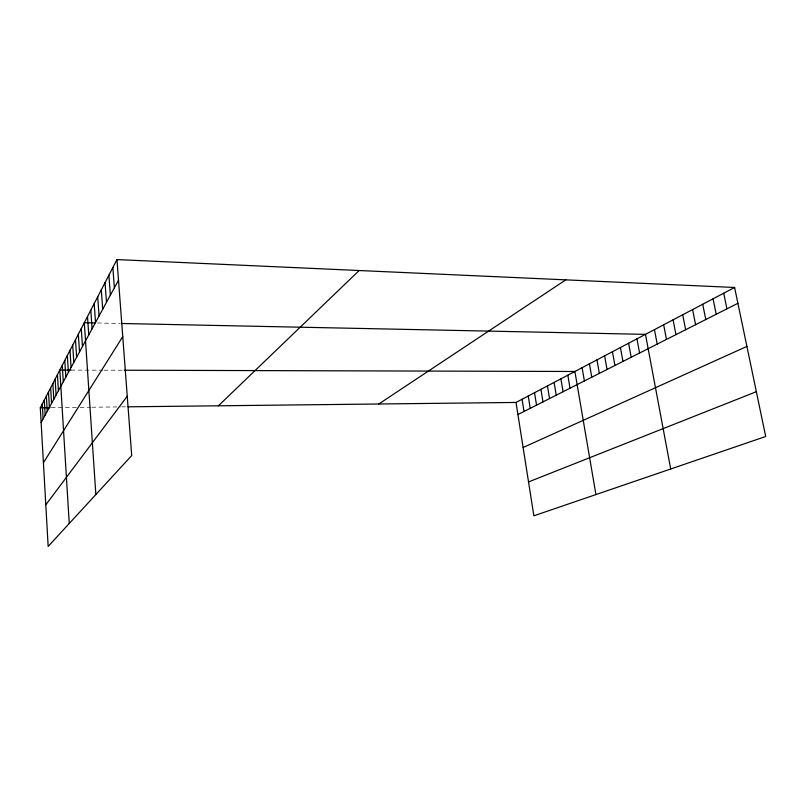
<?xml version="1.0" encoding="UTF-8"?>
<svg xmlns="http://www.w3.org/2000/svg" width="806" height="806" viewBox="0 0 806 806"><rect width="100%" height="100%" fill="white"/><g stroke="black" fill="none" stroke-linecap="round" stroke-linejoin="round"><path stroke-width="0.6" stroke-dasharray="4.03 3.02" d="M51.241 407.685L78.847 407.373M80.036 407.362L90.675 407.242M91.854 407.221L120.517 406.899M121.777 406.889L125.545 406.849M70.978 370.075L102.735 370.166M103.944 370.166L123.106 370.216M97.476 322.994L119.983 323.468"/><path stroke-width="1.21" d="M116.961 259.582L131.71 455.551L48.159 546.418L40.3 407.806L116.961 259.582L734.598 287.48L765.7 436.499L533.864 515.81L516.021 402.446L734.598 287.48M41.136 422.546L118.512 280.186M43.413 462.725L122.764 336.616M45.801 504.828L127.247 396.22M218.406 405.801L359.164 270.524M378.8 403.997L565.812 279.853M517.926 414.556L737.903 303.288M523.114 447.501L746.9 346.419M528.535 481.928L756.35 391.696M40.3 407.806L50.032 407.695M128.033 406.818L516.021 402.446M70.978 370.075L59.835 370.045L69.245 523.487M124.285 370.226L574.89 371.485L595.926 494.582M95.078 322.944L84.308 322.722L95.854 494.541M121.232 323.488L645.475 334.359L670.713 468.991M723.707 293.213L726.921 308.839M713.078 298.804L716.222 314.249M702.711 304.255L705.784 319.529M692.596 309.575L695.598 324.687M682.722 314.763L685.654 329.714M673.081 319.841L675.952 334.621M663.66 324.788L666.471 339.417M654.462 329.634L657.212 344.102M636.942 338.842L639.571 353.018M628.599 343.235L631.179 357.27M620.429 347.527L622.957 361.431M612.439 351.738L614.918 365.501M604.611 355.849L607.039 369.48M596.954 359.879L599.332 373.38M589.448 363.828L591.775 377.198M582.093 367.697L584.38 380.946M567.827 375.203L570.023 388.21M560.905 378.84L563.062 391.726M554.115 382.417L556.231 395.182M547.455 385.913L549.541 398.567M540.927 389.348L542.972 401.892M534.529 392.713L536.534 405.146M528.242 396.018L530.217 408.34M522.076 399.262L524.011 411.483M112.86 267.521L114.371 287.813M108.891 275.199L110.351 295.197M105.042 282.634L106.473 302.351M101.314 289.838L102.705 309.272M97.707 296.82L99.057 315.982M94.201 303.59L95.521 322.491M90.806 310.159L92.086 328.798M87.511 316.536L88.761 334.923M81.285 328.566L82.474 346.489M78.343 334.248L79.512 351.94M75.492 339.769L76.63 357.249M72.701 345.149L73.82 362.418M69.991 350.388L71.079 367.445M67.351 355.496L68.419 372.352M64.782 360.463L65.83 377.117M62.274 365.32L63.291 381.772M57.448 374.649L58.425 390.739M55.12 379.152L56.077 395.051M52.853 383.535L53.79 399.262M50.637 387.827L51.554 403.373M48.471 392.008L49.378 407.393M46.355 396.099L47.242 411.312M44.29 400.088L45.156 415.14M42.275 403.987L43.121 418.888"/></g></svg>
